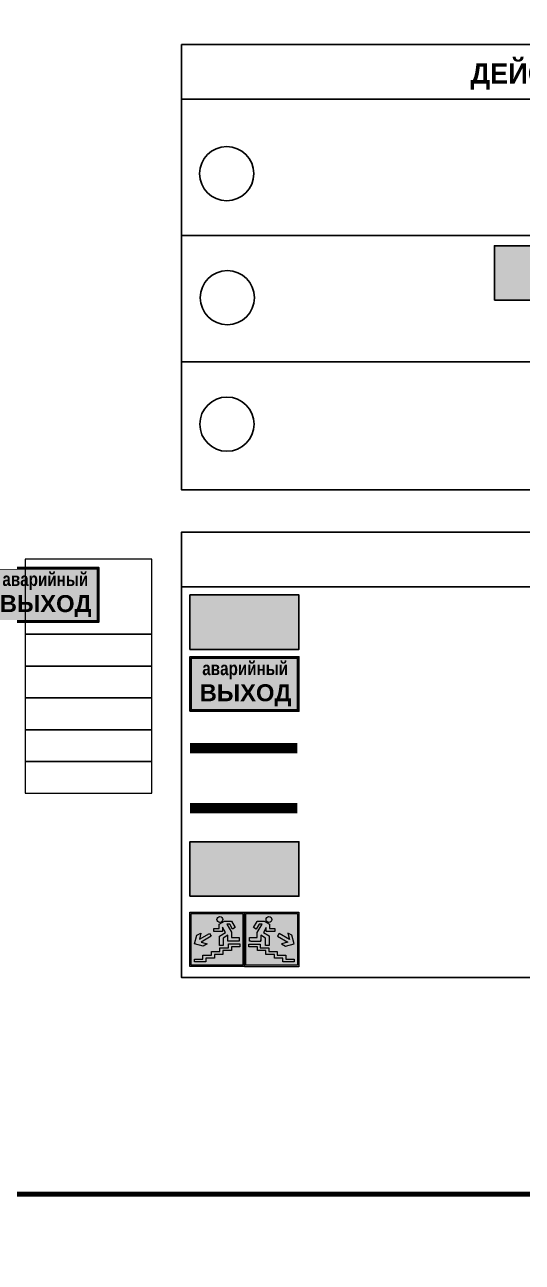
# Model space of a CAD drawing. Header units: millimetres. Extents: x 13114 to 67229, y 22859 to 38520.
# Drawn here: x 25058 to 25131.1, y 25450 to 25631.9 of the extents above; entities that cross this region are included whole.
import ezdxf

# ---------------------------------------------------------------- set-up
doc = ezdxf.new("R2010")
doc.units = ezdxf.units.MM
doc.linetypes.add('GOST2.303 4', pattern=[7, 5, -2, 0])
doc.layers.add('План_Штампы', color=7, linetype='Continuous')
doc.styles.add('обычный', font='arial.ttf')

# ---------------------------------------------------------------- blocks, each defined once
blk = doc.blocks.new('A$C32E8229D')
at = {"true_color": 0xffffff}
blk.add_hatch(color=7, dxfattribs=at).paths.add_polyline_path([(0, 0), (0, -8), (16, -8), (16, 0)])
h = blk.add_hatch(color=126)
h.paths.add_polyline_path([(0.2, -0.2), (15.8, -0.2), (15.8, -7.8), (0.2, -7.8)])
h.paths.add_polyline_path([(13.49, -2.05), (12.08, -2.05), (11.37, -2.63, 0.162397), (11.29, -2.84), (11.29, -3.63), (10.35, -3.63), (10.35, -4.05), (11.68, -4.05), (11.68, -3.48), (12.26, -4.28), (11.29, -5.1), (11.29, -6.78), (11.85, -6.78), (11.85, -5.44), (12.8, -4.64), (12.8, -5.94), (14.46, -5.94), (14.46, -5.39), (13.45, -5.39), (13.45, -3.97), (12.46, -2.59), (13.15, -2.59), (13.69, -3.34), (14.18, -3)], flags=16)
h.paths.add_polyline_path([(10.74, -1.82, 1), (11.8, -1.82, 1)], flags=16)
h.paths.add_polyline_path([(9.39, -3.59), (5.99, -3.59), (6.56, -3.03), (5.91, -3.03), (5.1, -3.83), (5.91, -4.64), (6.56, -4.64), (5.99, -4.09), (9.39, -4.09)], flags=16)
h.paths.add_polyline_path([(4.29, -1.08), (1.72, -1.08), (1.72, -6.6), (4.29, -6.6)], flags=16)
at = {"color": 126}
blk.add_lwpolyline([(16, -8), (0, -8), (0, 0), (16, 0)], close=True, dxfattribs=at)
blk = doc.blocks.new('A$C41C009D9')
at = {"true_color": 0xffffff}
blk.add_hatch(color=7, dxfattribs=at).paths.add_polyline_path([(0, 8), (-16, 8), (-16, 0), (0, 0)])
h = blk.add_hatch(color=126)
h.dxf.hatch_style = 1
h.paths.add_polyline_path([(-15.8, 7.8), (-15.8, 0.2), (-0.2, 0.2), (-0.2, 7.8)])
at = {"color": 126}
for points in [[(-16, 0), (0, 0), (0, 8), (-16, 8)], [(-16, 0), (0, 0), (0, 8), (-16, 8)], [(-15.8, 7.8), (-0.2, 7.8), (-0.2, 0.2), (-15.8, 0.2)]]:
    blk.add_lwpolyline(points, close=True, dxfattribs=at)
at = {"color": 7, "true_color": 0xffffff, "insert": (-15.8, 7.3), "char_height": 2.5, "width": 15.5999, "attachment_point": 1, "style": 'обычный'}
blk.add_mtext('\\pi1.6133;{\\fArial|b1|i0|c204|p34;\\H0.8x;\\W0.8;аварийный\\H1.25x;\\W1;\\P\\pi1.2327;ВЫХОД}', dxfattribs=at)
blk = doc.blocks.new('A$C7B4425F7')
at = {"true_color": 0xffffff}
blk.add_hatch(color=7, dxfattribs=at).paths.add_polyline_path([(0, 0), (-16, 0), (-16, -8), (0, -8)])
h = blk.add_hatch(color=126)
h.paths.add_polyline_path([(-0.2, -0.2), (-15.8, -0.2), (-15.8, -7.8), (-0.2, -7.8)])
h.paths.add_polyline_path([(-11.76, -2.03), (-11.76, -3.66), (-11.17, -3.66, -0.568275), (-11.17, -6.18), (-12.58, -6.18), (-12.58, -2.03)], flags=16)
h.paths.add_polyline_path([(-13.33, -4.12, -0.495768), (-13.59, -6.18), (-15.03, -6.18), (-15.03, -2.03), (-13.59, -2.03, -0.487973)], flags=16)
h.paths.add_polyline_path([(-10.25, -2.03), (-9.48, -2.03), (-9.48, -6.18), (-10.25, -6.18)], flags=16)
h.paths.add_polyline_path([(-13.84, -3.69), (-14.24, -3.69), (-14.24, -3.03), (-13.9, -3.03, -0.692621)], flags=0)
h.paths.add_polyline_path([(-9.15, -2.03), (-8.4, -2.03), (-8.04, -3.07), (-7.68, -2.03), (-6.93, -2.03), (-7.64, -4.1), (-6.93, -6.18), (-7.68, -6.18), (-8.04, -5.14), (-8.4, -6.18), (-9.15, -6.18), (-8.44, -4.1)], flags=16)
h.paths.add_polyline_path([(-11.76, -4.46), (-11.42, -4.46, -0.692621), (-11.36, -5.12), (-11.76, -5.12)], flags=0)
h.paths.add_polyline_path([(-13.9, -5.2), (-14.24, -5.2), (-14.24, -4.55), (-13.84, -4.55, -0.708038)], flags=0)
edge = h.paths.add_edge_path(flags=16)
edge.add_ellipse((-5.51, -4.08), major_axis=(0, 2.05), ratio=0.586184, start_angle=0, end_angle=360)
edge = h.paths.add_edge_path(flags=0)
edge.add_ellipse((-5.51, -4.08), major_axis=(0, 1.14), ratio=0.454828, start_angle=0, end_angle=360)
h.paths.add_polyline_path([(-4.13, -4.96, 0.377264), (-3.48, -4.52, 0.0555), (-3.16, -2.03), (-1.66, -2.03), (-1.66, -4.96), (-0.96, -4.96), (-0.96, -7.01), (-1.75, -7.01), (-1.75, -6.18), (-3.3, -6.18), (-3.3, -7.02), (-4.13, -7.02)], flags=16)
h.paths.add_polyline_path([(-2.73, -2.91), (-2.28, -2.91), (-2.28, -4.96), (-3.05, -4.96, 0.079136)], flags=0)
at = {"color": 126}
blk.add_lwpolyline([(-16, -8), (0, -8), (0, 0), (-16, 0)], close=True, dxfattribs=at)
blk = doc.blocks.new('вниз 3')
at = {"lineweight": 0, "true_color": 0xffffff}
h = blk.add_hatch(color=7, dxfattribs=at)
h.dxf.hatch_style = 1
h.paths.add_polyline_path([(40997.5, -4475.69), (40997.25, -4475.28), (40995.76, -4476.15), (40995.97, -4475.23), (40995.39, -4475.56), (40995.05, -4476.83), (40996.33, -4477.17), (40996.91, -4476.83), (40996, -4476.55)], flags=0)
h.paths.add_polyline_path([(40999.81, -4473.95), (41000.22, -4473.95), (41000.64, -4474.67), (41001.03, -4474.43), (41000.46, -4473.49), (41000.42, -4473.49), (40999.43, -4473.49), (40998.68, -4473.92), (40998.68, -4474.57), (40997.88, -4474.57), (40997.88, -4475), (40999.14, -4475), (40999.14, -4474.43), (40999.14, -4474.38), (40999.59, -4475.15), (40998.72, -4475.67), (40998.72, -4477.06), (40999.24, -4477.06), (40999.24, -4475.96), (40999.95, -4475.56), (40999.95, -4476.43), (41001.61, -4476.43), (41001.61, -4475.88), (41000.47, -4475.88), (41000.47, -4475.12)], flags=0)
h.paths.add_polyline_path([(40999.2, -4473.24, 1), (40998.35, -4473.24, 1)], flags=0)
h.paths.add_polyline_path([(41000.46, -4477.26), (41001.69, -4477.26), (41001.69, -4476.84), (41000.03, -4476.84), (41000.03, -4477.39), (40998.78, -4477.39), (40998.78, -4477.95), (40997.53, -4477.95), (40997.53, -4478.5), (40996.29, -4478.5), (40996.29, -4479.06), (40995.05, -4479.06), (40995.05, -4479.48), (40995.29, -4479.48), (40996.72, -4479.48), (40996.72, -4478.92), (40997.97, -4478.92), (40997.97, -4478.36), (40999.2, -4478.36), (40999.2, -4477.81), (41000.46, -4477.81)], flags=0)
h.paths.add_polyline_path([(41002.37, -4472.17), (40994.37, -4472.17), (40994.37, -4480.17), (41002.37, -4480.17)])
h.paths.add_polyline_path([(41002.16, -4479.96), (40994.57, -4479.96), (40994.57, -4472.37), (41002.16, -4472.37)], flags=16)
h.paths.add_polyline_path([(41001.61, -4475.88), (41001.61, -4476.43), (40999.95, -4476.43), (40999.95, -4475.56), (40999.24, -4475.96), (40999.24, -4477.06), (40998.72, -4477.06), (40998.72, -4475.67), (40999.59, -4475.15), (40999.14, -4474.38), (40999.14, -4474.43), (40999.14, -4475), (40997.88, -4475), (40997.88, -4474.57), (40998.68, -4474.57), (40998.68, -4473.92), (40999.43, -4473.49), (41000.42, -4473.49), (41000.46, -4473.49), (41001.03, -4474.43), (41000.64, -4474.67), (41000.22, -4473.95), (40999.81, -4473.95), (41000.47, -4475.12), (41000.47, -4475.88)], flags=0)
h.paths.add_polyline_path([(41001.69, -4476.84), (41001.69, -4477.26), (41000.46, -4477.26), (41000.46, -4477.81), (40999.2, -4477.81), (40999.2, -4478.36), (40997.97, -4478.36), (40997.97, -4478.92), (40996.72, -4478.92), (40996.72, -4479.48), (40995.05, -4479.48), (40995.05, -4479.06), (40996.29, -4479.06), (40996.29, -4478.5), (40997.53, -4478.5), (40997.53, -4477.95), (40998.78, -4477.95), (40998.78, -4477.39), (41000.03, -4477.39), (41000.03, -4476.84)], flags=0)
h.paths.add_polyline_path([(40998.35, -4473.24, -1), (40999.2, -4473.24, -1)], flags=0)
h.paths.add_polyline_path([(40997.5, -4475.69), (40996, -4476.55), (40996.91, -4476.83), (40996.33, -4477.17), (40995.05, -4476.83), (40995.39, -4475.56), (40995.97, -4475.23), (40995.76, -4476.15), (40997.25, -4475.28)], flags=0)
at = {"lineweight": 0}
h = blk.add_hatch(color=126, dxfattribs=at)
h.dxf.hatch_style = 1
h.paths.add_polyline_path([(41002.16, -4472.37), (40994.57, -4472.37), (40994.57, -4479.96), (41002.16, -4479.96)])
h.paths.add_polyline_path([(40995.97, -4475.23), (40995.76, -4476.15), (40997.25, -4475.28), (40997.5, -4475.69), (40996, -4476.55), (40996.91, -4476.83), (40996.33, -4477.17), (40995.05, -4476.83), (40995.39, -4475.56)], flags=16)
h.paths.add_polyline_path([(40997.88, -4474.57), (40998.68, -4474.57), (40998.68, -4473.92), (40999.43, -4473.49), (41000.42, -4473.49), (41000.46, -4473.49), (41001.03, -4474.43), (41000.64, -4474.67), (41000.22, -4473.95), (40999.81, -4473.95), (41000.47, -4475.12), (41000.47, -4475.88), (41001.61, -4475.88), (41001.61, -4476.43), (40999.95, -4476.43), (40999.95, -4475.56), (40999.24, -4475.96), (40999.24, -4477.06), (40998.72, -4477.06), (40998.72, -4475.67), (40999.59, -4475.15), (40999.14, -4474.38), (40999.14, -4474.43), (40999.14, -4475), (40997.88, -4475)], flags=16)
h.paths.add_polyline_path([(40998.35, -4473.24, -1), (40999.2, -4473.24, -1)], flags=16)
h.paths.add_polyline_path([(40997.53, -4477.95), (40998.78, -4477.95), (40998.78, -4477.39), (41000.03, -4477.39), (41000.03, -4476.84), (41001.69, -4476.84), (41001.69, -4477.26), (41000.46, -4477.26), (41000.46, -4477.81), (40999.2, -4477.81), (40999.2, -4478.36), (40997.97, -4478.36), (40997.97, -4478.92), (40996.72, -4478.92), (40996.72, -4479.48), (40995.05, -4479.48), (40995.05, -4479.06), (40996.29, -4479.06), (40996.29, -4478.5), (40997.53, -4478.5)], flags=16)
at = {"lineweight": 0, "true_color": 0xffffff}
h = blk.add_hatch(color=7, dxfattribs=at)
h.dxf.hatch_style = 1
h.paths.add_polyline_path([(40999.2, -4473.24, 1), (40998.35, -4473.24, 1)])
h.paths.add_polyline_path([(40999.81, -4473.95), (41000.22, -4473.95), (41000.64, -4474.67), (41001.03, -4474.43), (41000.46, -4473.49), (41000.42, -4473.49), (40999.43, -4473.49), (40998.68, -4473.92), (40998.68, -4474.57), (40997.88, -4474.57), (40997.88, -4475), (40999.14, -4475), (40999.14, -4474.43), (40999.14, -4474.38), (40999.59, -4475.15), (40998.72, -4475.67), (40998.72, -4477.06), (40999.24, -4477.06), (40999.24, -4475.96), (40999.95, -4475.56), (40999.95, -4476.43), (41001.61, -4476.43), (41001.61, -4475.88), (41000.47, -4475.88), (41000.47, -4475.12)])
h.paths.add_polyline_path([(40999.2, -4477.81), (41000.46, -4477.81), (41000.46, -4477.26), (41001.69, -4477.26), (41001.69, -4476.84), (41000.03, -4476.84), (41000.03, -4477.39), (40998.78, -4477.39), (40998.78, -4477.95), (40997.53, -4477.95), (40997.53, -4478.5), (40996.29, -4478.5), (40996.29, -4479.06), (40995.05, -4479.06), (40995.05, -4479.48), (40995.29, -4479.48), (40996.72, -4479.48), (40996.72, -4478.92), (40997.97, -4478.92), (40997.97, -4478.36), (40999.2, -4478.36)])
h.paths.add_polyline_path([(40997.5, -4475.69), (40997.25, -4475.28), (40995.76, -4476.15), (40995.97, -4475.23), (40995.39, -4475.56), (40995.05, -4476.83), (40996.33, -4477.17), (40996.91, -4476.83), (40996, -4476.55)])
at = {"color": 126, "lineweight": 0}
for points in [[(40994.37, -4472.17), (41002.37, -4472.17), (41002.37, -4480.17), (40994.37, -4480.17)], [(40994.57, -4472.37), (41002.16, -4472.37), (41002.16, -4479.96), (40994.57, -4479.96)]]:
    blk.add_lwpolyline(points, close=True, dxfattribs=at)
for points in [[(40999.14, -4474.43), (40999.14, -4475), (40997.88, -4475), (40997.88, -4474.57), (40998.68, -4474.57), (40998.68, -4473.92), (40999.43, -4473.49), (41000.42, -4473.49), (41000.46, -4473.49), (41001.03, -4474.43), (41000.64, -4474.67), (41000.22, -4473.95), (40999.81, -4473.95), (41000.47, -4475.12), (41000.47, -4475.88), (41001.61, -4475.88), (41001.61, -4476.43), (40999.95, -4476.43), (40999.95, -4475.56), (40999.24, -4475.96), (40999.24, -4477.06), (40998.72, -4477.06), (40998.72, -4475.67), (40999.59, -4475.15), (40999.14, -4474.38), (40999.14, -4474.43)], [(40995.05, -4476.83), (40995.39, -4475.56), (40995.97, -4475.23), (40995.76, -4476.15), (40997.25, -4475.28), (40997.5, -4475.69), (40996, -4476.55), (40996.91, -4476.83), (40996.33, -4477.17), (40995.05, -4476.83)], [(40995.29, -4479.48), (40995.05, -4479.48), (40995.05, -4479.06), (40996.29, -4479.06), (40996.29, -4478.5), (40997.53, -4478.5), (40997.53, -4477.95), (40998.78, -4477.95), (40998.78, -4477.39), (41000.03, -4477.39), (41000.03, -4476.84), (41001.69, -4476.84), (41001.69, -4477.26), (41000.46, -4477.26), (41000.46, -4477.81), (40999.2, -4477.81), (40999.2, -4478.36), (40997.97, -4478.36), (40997.97, -4478.92), (40996.72, -4478.92), (40996.72, -4479.48), (40995.05, -4479.48)]]:
    blk.add_lwpolyline(points, dxfattribs=at)
blk.add_circle((40998.77, -4473.24), 0.426, dxfattribs=at)
blk = doc.blocks.new('вниз')
at = {"lineweight": 0, "true_color": 0xffffff}
h = blk.add_hatch(color=7, dxfattribs=at)
h.dxf.hatch_style = 1
h.paths.add_polyline_path([(40994.51, -4472.22), (40986.51, -4472.22), (40986.51, -4480.22), (40994.51, -4480.22)])
h.paths.add_polyline_path([(40994.31, -4472.42), (40994.31, -4480.01), (40986.71, -4480.01), (40986.71, -4472.42)], flags=16)
h.paths.add_polyline_path([(40988.43, -4473.53), (40989.43, -4473.53), (40990.19, -4473.96), (40990.19, -4474.6), (40991, -4474.6), (40991, -4475.06), (40989.73, -4475.06), (40989.73, -4474.46), (40989.3, -4475.18), (40990.17, -4475.7), (40990.17, -4477.11), (40989.63, -4477.11), (40989.63, -4476.01), (40988.94, -4475.59), (40988.94, -4476.46), (40988.94, -4476.46), (40987.47, -4476.46), (40987.26, -4476.46), (40987.26, -4475.92), (40988.4, -4475.92), (40988.4, -4475.2), (40989.1, -4473.99), (40988.66, -4473.99), (40988.24, -4474.7), (40987.86, -4474.47), (40988.41, -4473.56)], flags=0)
h.paths.add_polyline_path([(40990.55, -4473.29, -1), (40989.69, -4473.29, -1)], flags=0)
h.paths.add_polyline_path([(40988.85, -4476.89), (40988.85, -4477.43), (40990.1, -4477.43), (40990.1, -4477.99), (40991.34, -4477.99), (40991.34, -4478.54), (40992.59, -4478.54), (40992.59, -4479.09), (40993.83, -4479.09), (40993.83, -4479.52), (40992.17, -4479.52), (40992.17, -4478.97), (40990.91, -4478.97), (40990.91, -4478.41), (40989.68, -4478.41), (40989.68, -4477.86), (40988.43, -4477.86), (40988.43, -4477.31), (40987.6, -4477.31), (40987.18, -4477.31), (40987.18, -4476.89)], flags=0)
h.paths.add_polyline_path([(40991.61, -4475.33), (40993.12, -4476.2), (40992.9, -4475.27), (40993.48, -4475.6), (40993.83, -4476.88), (40992.56, -4477.22), (40991.97, -4476.88), (40992.9, -4476.61), (40991.38, -4475.74), (40991.58, -4475.39)], flags=0)
h.paths.add_polyline_path([(40990.19, -4473.96), (40989.43, -4473.53), (40988.43, -4473.53), (40988.41, -4473.56), (40987.86, -4474.47), (40988.24, -4474.7), (40988.66, -4473.99), (40989.1, -4473.99), (40988.4, -4475.2), (40988.4, -4475.92), (40987.26, -4475.92), (40987.26, -4476.46), (40987.47, -4476.46), (40988.94, -4476.46), (40988.94, -4476.27), (40988.94, -4475.59), (40989.63, -4476.01), (40989.63, -4477.11), (40990.17, -4477.11), (40990.17, -4475.7), (40989.3, -4475.18), (40989.73, -4474.46), (40989.73, -4475.06), (40991, -4475.06), (40991, -4474.6), (40990.19, -4474.6)], flags=0)
h.paths.add_polyline_path([(40990.55, -4473.29, 1), (40989.69, -4473.29, 1)], flags=0)
h.paths.add_polyline_path([(40991.61, -4475.33), (40991.58, -4475.39), (40991.38, -4475.74), (40992.9, -4476.61), (40991.97, -4476.88), (40992.56, -4477.22), (40993.83, -4476.88), (40993.48, -4475.6), (40992.9, -4475.27), (40993.12, -4476.2)], flags=0)
h.paths.add_polyline_path([(40990.1, -4477.43), (40988.85, -4477.43), (40988.85, -4476.89), (40987.18, -4476.89), (40987.18, -4477.31), (40987.6, -4477.31), (40988.43, -4477.31), (40988.43, -4477.86), (40989.68, -4477.86), (40989.68, -4478.41), (40990.91, -4478.41), (40990.91, -4478.97), (40992.17, -4478.97), (40992.17, -4479.52), (40993.83, -4479.52), (40993.83, -4479.09), (40992.59, -4479.09), (40992.59, -4478.54), (40991.34, -4478.54), (40991.34, -4477.99), (40990.1, -4477.99)], flags=0)
at = {"lineweight": 0}
h = blk.add_hatch(color=126, dxfattribs=at)
h.dxf.hatch_style = 1
h.paths.add_polyline_path([(40994.31, -4472.42), (40986.71, -4472.42), (40986.71, -4480.01), (40994.31, -4480.01)])
h.paths.add_polyline_path([(40988.43, -4473.53), (40989.43, -4473.53), (40990.19, -4473.96), (40990.19, -4474.6), (40991, -4474.6), (40991, -4475.06), (40989.73, -4475.06), (40989.73, -4474.46), (40989.3, -4475.18), (40990.17, -4475.7), (40990.17, -4477.11), (40989.63, -4477.11), (40989.63, -4476.01), (40988.94, -4475.59), (40988.94, -4476.46), (40988.94, -4476.46), (40987.47, -4476.46), (40987.26, -4476.46), (40987.26, -4475.92), (40988.4, -4475.92), (40988.4, -4475.2), (40989.1, -4473.99), (40988.66, -4473.99), (40988.24, -4474.7), (40987.86, -4474.47), (40988.41, -4473.56)], flags=16)
h.paths.add_polyline_path([(40990.55, -4473.29, -1), (40989.69, -4473.29, -1)], flags=16)
h.paths.add_polyline_path([(40988.85, -4476.89), (40988.85, -4477.43), (40990.1, -4477.43), (40990.1, -4477.99), (40991.34, -4477.99), (40991.34, -4478.54), (40992.59, -4478.54), (40992.59, -4479.09), (40993.83, -4479.09), (40993.83, -4479.52), (40992.17, -4479.52), (40992.17, -4478.97), (40990.91, -4478.97), (40990.91, -4478.41), (40989.68, -4478.41), (40989.68, -4477.86), (40988.43, -4477.86), (40988.43, -4477.31), (40987.6, -4477.31), (40987.18, -4477.31), (40987.18, -4476.89)], flags=16)
h.paths.add_polyline_path([(40991.61, -4475.33), (40993.12, -4476.2), (40992.9, -4475.27), (40993.48, -4475.6), (40993.83, -4476.88), (40992.56, -4477.22), (40991.97, -4476.88), (40992.9, -4476.61), (40991.38, -4475.74), (40991.58, -4475.39)], flags=16)
at = {"lineweight": 0, "true_color": 0xffffff}
h = blk.add_hatch(color=7, dxfattribs=at)
h.dxf.hatch_style = 1
h.paths.add_polyline_path([(40989.73, -4474.46), (40989.73, -4475.06), (40991, -4475.06), (40991, -4474.6), (40990.19, -4474.6), (40990.19, -4473.96), (40989.43, -4473.53), (40988.43, -4473.53), (40988.41, -4473.56), (40987.86, -4474.47), (40988.24, -4474.7), (40988.66, -4473.99), (40989.1, -4473.99), (40988.4, -4475.2), (40988.4, -4475.92), (40987.26, -4475.92), (40987.26, -4476.46), (40987.47, -4476.46), (40988.94, -4476.46), (40988.94, -4475.59), (40989.63, -4476.01), (40989.63, -4477.11), (40990.17, -4477.11), (40990.17, -4475.7), (40989.3, -4475.18)])
h.paths.add_polyline_path([(40989.69, -4473.29, 1), (40990.55, -4473.29, 1)])
h.paths.add_polyline_path([(40991.61, -4475.33), (40991.58, -4475.39), (40991.38, -4475.74), (40992.9, -4476.61), (40991.97, -4476.88), (40992.56, -4477.22), (40993.83, -4476.88), (40993.48, -4475.6), (40992.9, -4475.27), (40993.12, -4476.2)])
h.paths.add_polyline_path([(40990.1, -4477.43), (40988.85, -4477.43), (40988.85, -4476.89), (40987.18, -4476.89), (40987.18, -4477.31), (40987.6, -4477.31), (40988.43, -4477.31), (40988.43, -4477.86), (40989.68, -4477.86), (40989.68, -4478.41), (40990.91, -4478.41), (40990.91, -4478.97), (40992.17, -4478.97), (40992.17, -4479.52), (40993.83, -4479.52), (40993.83, -4479.09), (40992.59, -4479.09), (40992.59, -4478.54), (40991.34, -4478.54), (40991.34, -4477.99), (40990.1, -4477.99)])
at = {"color": 126, "lineweight": 0}
for points in [[(40986.51, -4472.22), (40994.51, -4472.22), (40994.51, -4480.22), (40986.51, -4480.22)], [(40986.71, -4472.42), (40994.31, -4472.42), (40994.31, -4480.01), (40986.71, -4480.01)]]:
    blk.add_lwpolyline(points, close=True, dxfattribs=at)
for points in [[(40987.47, -4476.46), (40987.26, -4476.46), (40987.26, -4475.92), (40988.4, -4475.92), (40988.4, -4475.2), (40989.1, -4473.99), (40988.66, -4473.99), (40988.24, -4474.7), (40987.86, -4474.47), (40988.41, -4473.56), (40988.43, -4473.53), (40989.43, -4473.53), (40990.19, -4473.96), (40990.19, -4474.6), (40991, -4474.6), (40991, -4475.06), (40989.73, -4475.06), (40989.73, -4474.46), (40989.3, -4475.18), (40990.17, -4475.7), (40990.17, -4477.11), (40989.63, -4477.11), (40989.63, -4476.01), (40988.94, -4475.59), (40988.94, -4476.46)], [(40987.47, -4476.46), (40988.94, -4476.46), (40988.94, -4476.27)], [(40991.58, -4475.39), (40991.38, -4475.74), (40992.9, -4476.61), (40991.97, -4476.88), (40992.56, -4477.22), (40993.83, -4476.88), (40993.48, -4475.6), (40992.9, -4475.27), (40993.12, -4476.2), (40991.61, -4475.33), (40991.58, -4475.39)], [(40987.6, -4477.31), (40987.18, -4477.31), (40987.18, -4476.89), (40988.85, -4476.89), (40988.85, -4477.43), (40990.1, -4477.43), (40990.1, -4477.99), (40991.34, -4477.99), (40991.34, -4478.54), (40992.59, -4478.54), (40992.59, -4479.09), (40993.83, -4479.09), (40993.83, -4479.52), (40992.17, -4479.52), (40992.17, -4478.97), (40990.91, -4478.97), (40990.91, -4478.41), (40989.68, -4478.41), (40989.68, -4477.86), (40988.43, -4477.86), (40988.43, -4477.31), (40987.6, -4477.31)]]:
    blk.add_lwpolyline(points, dxfattribs=at)
blk.add_circle((40990.12, -4473.29), 0.432, dxfattribs=at)

msp = doc.modelspace()

# ---------------------------------------------------------------- linework, layer by layer
at = {"color": 6, "lineweight": 100}
for points in [[(24649.66, 25460.01), (25249.66, 25460.01), (25249.66, 25855.01), (24649.66, 25855.01)], [(24649.66, 25065.01), (25249.66, 25065.01), (25249.66, 25460.01), (24649.66, 25460.01)]]:
    msp.add_lwpolyline(points, close=True, dxfattribs=at)
for points in [[(25081.05, 25620.9), (25224.82, 25620.9), (25224.82, 25628.95), (25081.05, 25628.95)], [(25081.05, 25620.9), (25224.82, 25620.9), (25224.82, 25563.5), (25081.05, 25563.5)], [(25081.05, 25549.25), (25224.82, 25549.25), (25224.82, 25557.31), (25081.05, 25557.31)], [(25081.05, 25549.25), (25224.82, 25549.25), (25224.82, 25491.85), (25081.05, 25491.85)]]:
    msp.add_lwpolyline(points, close=True)
for points in [[(25139.47, 25600.91), (25081.05, 25600.91), (25224.82, 25600.91)], [(25139.47, 25582.33), (25081.05, 25582.33), (25224.82, 25582.33)]]:
    msp.add_lwpolyline(points)
at = {"lineweight": 0}
for points in [[(25058.09, 25553.35), (25058.09, 25542.31), (25076.68, 25542.31), (25076.68, 25553.35)], [(25058.09, 25542.31), (25058.09, 25537.63), (25076.68, 25537.63), (25076.68, 25542.31)], [(25058.09, 25537.63), (25058.09, 25532.96), (25076.68, 25532.96), (25076.68, 25537.63)], [(25058.09, 25532.96), (25058.09, 25528.28), (25076.68, 25528.28), (25076.68, 25532.96)], [(25058.09, 25528.28), (25058.09, 25523.6), (25076.68, 25523.6), (25076.68, 25528.28)], [(25058.09, 25523.6), (25058.09, 25518.93), (25076.68, 25518.93), (25076.68, 25523.6)]]:
    msp.add_lwpolyline(points, close=True, dxfattribs=at)
at = {"color": 126, "lineweight": 80, "true_color": 0x008754, "const_width": 1.5}
msp.add_lwpolyline([(25098.07, 25525.55), (25082.27, 25525.55)], dxfattribs=at)
at = {"color": 126, "linetype": 'GOST2.303 4', "lineweight": 80, "true_color": 0x008754, "const_width": 1.5}
msp.add_lwpolyline([(25098.07, 25516.76), (25082.27, 25516.76)], dxfattribs=at)
for centre in [(25087.68, 25609.98), (25087.77, 25591.75), (25087.71, 25573.17)]:
    msp.add_circle(centre, 3.98)

# ---------------------------------------------------------------- block references
at = {"xscale": -1}
msp.add_blockref('A$C32E8229D', (25143.01, 25599.38), dxfattribs=at)
for p in [(25068.91, 25544.09), (25098.27, 25530.99)]:
    msp.add_blockref('A$C41C009D9', p)
at = {"color": 126, "true_color": 0x008754}
for name, p in [('вниз 3', (-15912.1, 29973.63)), ('вниз', (-15896.24, 29973.67)), ('вниз', (-15896.24, 29973.67))]:
    msp.add_blockref(name, p, dxfattribs=at)
at = {"layer": 'План_Штампы'}
msp.add_blockref('A$C7B4425F7', (25098.27, 25548.07), dxfattribs=at)
at = {"layer": 'План_Штампы', "color": 126, "true_color": 0x008754, "xscale": -1}
msp.add_blockref('A$C32E8229D', (25098.27, 25511.8), dxfattribs=at)

# ---------------------------------------------------------------- texts
at = {"lineweight": 0, "insert": (25180, 25624.27), "char_height": 3, "width": 175.1736, "attachment_point": 5, "style": 'обычный'}
msp.add_mtext('{\\fProxima Nova Rg|b1|i0|c204|p2;ДЕЙСТВИЯ ПРИ АВАРИИ: СОХРАНЯЙТЕ СПОКОЙСТВИЕ\\H1.6644x; }', dxfattribs=at)

doc.saveas('drawing.dxf')
